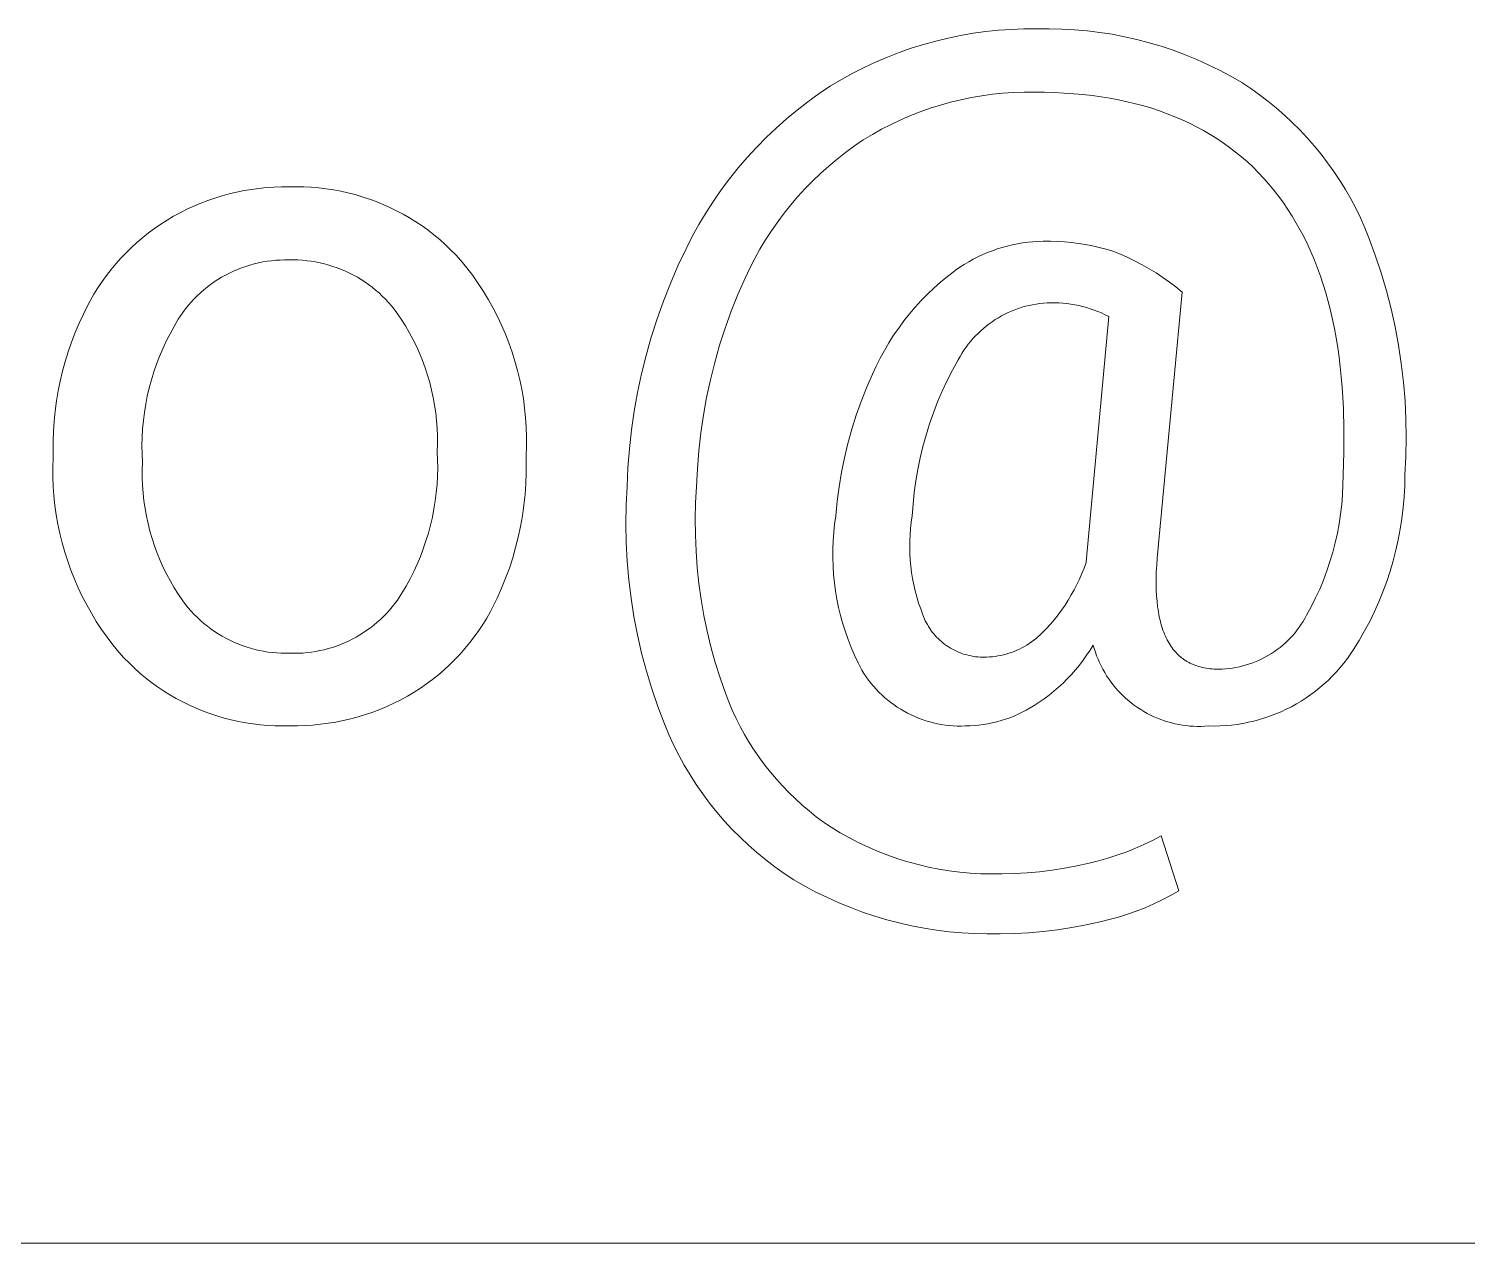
# Model space of a CAD drawing. Header units: millimetres. Extents: x -665 to 1920, y -373 to 1434.
# Drawn here: x 1135.4 to 1185.8, y -228.4 to -185.9 of the extents above; entities that cross this region are included whole.
import ezdxf

# ---------------------------------------------------------------- set-up
doc = ezdxf.new("R2010")
doc.units = ezdxf.units.MM
doc.header["$MEASUREMENT"] = 0
doc.layers.add('Domyślny', color=7, linetype='Continuous', true_color=0x000000)

msp = doc.modelspace()

# ---------------------------------------------------------------- linework, layer by layer
at = {"layer": 'Domyślny', "color": 18, "lineweight": 15, "true_color": 0x000000}
for p, q in [((1169.794, -185.898), (1170.24, -185.882)), ((1170.24, -185.882), (1170.686, -185.881)), ((1170.686, -185.881), (1171.129, -185.876)), ((1171.129, -185.876), (1171.571, -185.885)), ((1171.571, -185.885), (1172.013, -185.909)), ((1166.72, -186.424), (1167.151, -186.305)), ((1167.151, -186.305), (1167.585, -186.201)), ((1167.585, -186.201), (1168.022, -186.111)), ((1168.022, -186.111), (1168.462, -186.035)), ((1168.462, -186.035), (1168.904, -185.975)), ((1168.904, -185.975), (1169.348, -185.929)), ((1169.348, -185.929), (1169.794, -185.898)), ((1172.013, -185.909), (1172.454, -185.948)), ((1172.454, -185.948), (1172.893, -186.002)), ((1172.893, -186.002), (1173.33, -186.07)), ((1173.33, -186.07), (1173.765, -186.153)), ((1173.765, -186.153), (1174.197, -186.251)), ((1174.197, -186.251), (1174.625, -186.363)), ((1174.625, -186.363), (1175.049, -186.489)), ((1165.046, -187.043), (1165.457, -186.867)), ((1165.457, -186.867), (1165.873, -186.705)), ((1165.873, -186.705), (1166.294, -186.558)), ((1166.294, -186.558), (1166.72, -186.424)), ((1175.049, -186.489), (1175.469, -186.629)), ((1175.469, -186.629), (1175.884, -186.784)), ((1175.884, -186.784), (1176.293, -186.952)), ((1164.244, -187.434), (1164.642, -187.232)), ((1164.642, -187.232), (1165.046, -187.043)), ((1176.293, -186.952), (1176.697, -187.134)), ((1176.697, -187.134), (1177.094, -187.329)), ((1177.094, -187.329), (1177.484, -187.537)), ((1163.069, -188.147), (1163.47, -187.879)), ((1163.47, -187.879), (1163.854, -187.65)), ((1163.854, -187.65), (1164.244, -187.434)), ((1177.484, -187.537), (1177.867, -187.759)), ((1177.867, -187.759), (1178.181, -187.966)), ((1162.677, -188.429), (1163.069, -188.147)), ((1168.036, -188.358), (1167.674, -188.445)), ((1168.399, -188.283), (1168.036, -188.358)), ((1168.766, -188.22), (1168.399, -188.283)), ((1169.134, -188.17), (1168.766, -188.22)), ((1169.504, -188.132), (1169.134, -188.17)), ((1169.874, -188.107), (1169.504, -188.132)), ((1170.246, -188.094), (1169.874, -188.107)), ((1170.617, -188.094), (1170.246, -188.094)), ((1170.966, -188.098), (1170.617, -188.094)), ((1171.31, -188.108), (1170.966, -188.098)), ((1171.648, -188.125), (1171.31, -188.108)), ((1171.98, -188.148), (1171.648, -188.125)), ((1172.306, -188.178), (1171.98, -188.148)), ((1172.627, -188.215), (1172.306, -188.178)), ((1172.943, -188.259), (1172.627, -188.215)), ((1173.252, -188.309), (1172.943, -188.259)), ((1173.556, -188.366), (1173.252, -188.309)), ((1173.855, -188.43), (1173.556, -188.366)), ((1178.181, -187.966), (1178.488, -188.184)), ((1178.488, -188.184), (1178.787, -188.411)), ((1161.923, -189.031), (1162.295, -188.723)), ((1162.295, -188.723), (1162.677, -188.429)), ((1166.612, -188.78), (1166.266, -188.916)), ((1166.962, -188.657), (1166.612, -188.78)), ((1167.316, -188.545), (1166.962, -188.657)), ((1167.674, -188.445), (1167.316, -188.545)), ((1174.147, -188.5), (1173.855, -188.43)), ((1174.434, -188.578), (1174.147, -188.5)), ((1174.716, -188.661), (1174.434, -188.578)), ((1174.992, -188.752), (1174.716, -188.661)), ((1175.262, -188.849), (1174.992, -188.752)), ((1175.526, -188.953), (1175.262, -188.849)), ((1178.787, -188.411), (1179.078, -188.649)), ((1179.078, -188.649), (1179.361, -188.896)), ((1179.361, -188.896), (1179.636, -189.153)), ((1161.212, -189.683), (1161.562, -189.351)), ((1161.562, -189.351), (1161.923, -189.031)), ((1165.258, -189.392), (1164.934, -189.573)), ((1165.588, -189.222), (1165.258, -189.392)), ((1165.924, -189.063), (1165.588, -189.222)), ((1166.266, -188.916), (1165.924, -189.063)), ((1175.785, -189.064), (1175.526, -188.953)), ((1176.039, -189.181), (1175.785, -189.064)), ((1176.286, -189.306), (1176.039, -189.181)), ((1176.528, -189.436), (1176.286, -189.306)), ((1179.636, -189.153), (1179.902, -189.418)), ((1160.874, -190.027), (1161.212, -189.683)), ((1164.615, -189.765), (1164.302, -189.979)), ((1164.934, -189.573), (1164.615, -189.765)), ((1176.765, -189.574), (1176.528, -189.436)), ((1176.996, -189.718), (1176.765, -189.574)), ((1177.221, -189.869), (1176.996, -189.718)), ((1177.441, -190.027), (1177.221, -189.869)), ((1179.902, -189.418), (1180.16, -189.692)), ((1180.16, -189.692), (1180.407, -189.975)), ((1160.233, -190.748), (1160.548, -190.382)), ((1160.548, -190.382), (1160.874, -190.027)), ((1163.995, -190.203), (1163.697, -190.437)), ((1164.302, -189.979), (1163.995, -190.203)), ((1177.655, -190.191), (1177.441, -190.027)), ((1177.863, -190.363), (1177.655, -190.191)), ((1178.066, -190.54), (1177.863, -190.363)), ((1180.407, -189.975), (1180.646, -190.266)), ((1180.646, -190.266), (1180.874, -190.564)), ((1159.932, -191.125), (1160.233, -190.748)), ((1163.406, -190.681), (1163.123, -190.934)), ((1163.697, -190.437), (1163.406, -190.681)), ((1178.263, -190.725), (1178.066, -190.54)), ((1178.454, -190.916), (1178.263, -190.725)), ((1178.64, -191.114), (1178.454, -190.916)), ((1180.874, -190.564), (1181.092, -190.87)), ((1181.092, -190.87), (1181.3, -191.184)), ((1143.711, -191.437), (1143.975, -191.42)), ((1143.975, -191.42), (1144.239, -191.412)), ((1144.239, -191.412), (1144.502, -191.412)), ((1144.502, -191.412), (1144.763, -191.407)), ((1144.763, -191.407), (1145.023, -191.411)), ((1145.023, -191.411), (1145.282, -191.423)), ((1145.282, -191.423), (1145.542, -191.444)), ((1159.643, -191.511), (1159.932, -191.125)), ((1162.849, -191.197), (1162.583, -191.468)), ((1163.123, -190.934), (1162.849, -191.197)), ((1178.821, -191.319), (1178.64, -191.114)), ((1178.995, -191.53), (1178.821, -191.319)), ((1181.3, -191.184), (1181.498, -191.504)), ((1141.409, -191.982), (1141.655, -191.888)), ((1141.655, -191.888), (1141.905, -191.802)), ((1141.905, -191.802), (1142.157, -191.724)), ((1142.157, -191.724), (1142.412, -191.655)), ((1142.412, -191.655), (1142.668, -191.594)), ((1142.668, -191.594), (1142.927, -191.542)), ((1142.927, -191.542), (1143.187, -191.498)), ((1143.187, -191.498), (1143.449, -191.463)), ((1143.449, -191.463), (1143.711, -191.437)), ((1145.542, -191.444), (1145.8, -191.474)), ((1145.8, -191.474), (1146.057, -191.513)), ((1146.057, -191.513), (1146.313, -191.561)), ((1146.313, -191.561), (1146.567, -191.617)), ((1146.567, -191.617), (1146.819, -191.682)), ((1146.819, -191.682), (1147.069, -191.755)), ((1147.069, -191.755), (1147.316, -191.837)), ((1147.316, -191.837), (1147.56, -191.927)), ((1147.56, -191.927), (1147.801, -192.025)), ((1159.107, -192.313), (1159.368, -191.908)), ((1159.368, -191.908), (1159.643, -191.511)), ((1162.327, -191.748), (1162.08, -192.037)), ((1162.583, -191.468), (1162.327, -191.748)), ((1179.164, -191.747), (1178.995, -191.53)), ((1179.327, -191.97), (1179.164, -191.747)), ((1181.498, -191.504), (1181.684, -191.83)), ((1181.684, -191.83), (1181.86, -192.162)), ((1140.459, -192.441), (1140.69, -192.314)), ((1140.69, -192.314), (1140.926, -192.196)), ((1140.926, -192.196), (1141.166, -192.085)), ((1141.166, -192.085), (1141.409, -191.982)), ((1147.801, -192.025), (1148.038, -192.131)), ((1148.038, -192.131), (1148.272, -192.245)), ((1148.272, -192.245), (1148.501, -192.368)), ((1148.501, -192.368), (1148.727, -192.498)), ((1158.859, -192.727), (1159.107, -192.313)), ((1161.843, -192.333), (1161.616, -192.637)), ((1162.08, -192.037), (1161.843, -192.333)), ((1179.484, -192.199), (1179.327, -191.97)), ((1179.635, -192.435), (1179.484, -192.199)), ((1179.78, -192.676), (1179.635, -192.435)), ((1181.86, -192.162), (1182.025, -192.5)), ((1139.583, -193.022), (1139.794, -192.866)), ((1139.794, -192.866), (1140.01, -192.716)), ((1140.01, -192.716), (1140.231, -192.575)), ((1140.231, -192.575), (1140.459, -192.441)), ((1148.727, -192.498), (1148.947, -192.635)), ((1148.947, -192.635), (1149.163, -192.78)), ((1149.163, -192.78), (1149.374, -192.932)), ((1149.374, -192.932), (1149.58, -193.091)), ((1158.626, -193.149), (1158.859, -192.727)), ((1161.616, -192.637), (1161.399, -192.949)), ((1179.918, -192.924), (1179.78, -192.676)), ((1180.051, -193.177), (1179.918, -192.924)), ((1182.025, -192.5), (1182.178, -192.844)), ((1182.178, -192.844), (1182.319, -193.192)), ((1138.984, -193.534), (1139.178, -193.356)), ((1139.178, -193.356), (1139.378, -193.186)), ((1139.378, -193.186), (1139.583, -193.022)), ((1149.58, -193.091), (1149.78, -193.257)), ((1149.78, -193.257), (1149.975, -193.43)), ((1149.975, -193.43), (1150.163, -193.61)), ((1158.407, -193.579), (1158.626, -193.149)), ((1161.192, -193.267), (1160.996, -193.592)), ((1161.399, -192.949), (1161.192, -193.267)), ((1169.656, -193.482), (1169.833, -193.44)), ((1169.833, -193.44), (1170.012, -193.403)), ((1170.012, -193.403), (1170.192, -193.373)), ((1170.192, -193.373), (1170.373, -193.349)), ((1170.373, -193.349), (1170.554, -193.33)), ((1170.554, -193.33), (1170.736, -193.318)), ((1170.736, -193.318), (1170.919, -193.313)), ((1170.919, -193.313), (1171.166, -193.312)), ((1171.166, -193.312), (1171.413, -193.319)), ((1171.413, -193.319), (1171.66, -193.335)), ((1171.66, -193.335), (1171.906, -193.358)), ((1171.906, -193.358), (1172.151, -193.39)), ((1172.151, -193.39), (1172.396, -193.429)), ((1172.396, -193.429), (1172.638, -193.477)), ((1180.178, -193.437), (1180.051, -193.177)), ((1180.298, -193.703), (1180.178, -193.437)), ((1182.319, -193.192), (1182.545, -193.803)), ((1138.44, -194.104), (1138.615, -193.908)), ((1138.615, -193.908), (1138.796, -193.718)), ((1138.796, -193.718), (1138.984, -193.534)), ((1150.163, -193.61), (1150.345, -193.795)), ((1150.345, -193.795), (1150.521, -193.987)), ((1158.123, -194.181), (1158.407, -193.579)), ((1160.811, -193.924), (1160.637, -194.261)), ((1160.996, -193.592), (1160.811, -193.924)), ((1168.309, -194.032), (1168.468, -193.944)), ((1168.468, -193.944), (1168.631, -193.861)), ((1168.631, -193.861), (1168.796, -193.784)), ((1168.796, -193.784), (1168.964, -193.712)), ((1168.964, -193.712), (1169.134, -193.646)), ((1169.134, -193.646), (1169.306, -193.585)), ((1169.306, -193.585), (1169.48, -193.531)), ((1169.48, -193.531), (1169.656, -193.482)), ((1172.638, -193.477), (1172.879, -193.532)), ((1172.879, -193.532), (1173.118, -193.595)), ((1173.118, -193.595), (1173.355, -193.666)), ((1173.355, -193.666), (1173.618, -193.771)), ((1173.618, -193.771), (1173.877, -193.885)), ((1173.877, -193.885), (1174.133, -194.007)), ((1180.413, -193.975), (1180.298, -193.703)), ((1182.545, -193.803), (1182.75, -194.422)), ((1138.112, -194.514), (1138.273, -194.306)), ((1138.273, -194.306), (1138.44, -194.104)), ((1142.416, -194.427), (1142.279, -194.497)), ((1142.555, -194.361), (1142.416, -194.427)), ((1142.697, -194.3), (1142.555, -194.361)), ((1142.84, -194.244), (1142.697, -194.3)), ((1142.986, -194.193), (1142.84, -194.244)), ((1143.133, -194.147), (1142.986, -194.193)), ((1143.281, -194.107), (1143.133, -194.147)), ((1143.431, -194.071), (1143.281, -194.107)), ((1143.582, -194.041), (1143.431, -194.071)), ((1143.734, -194.016), (1143.582, -194.041)), ((1143.887, -193.996), (1143.734, -194.016)), ((1144.041, -193.981), (1143.887, -193.996)), ((1144.194, -193.972), (1144.041, -193.981)), ((1144.348, -193.968), (1144.194, -193.972)), ((1144.502, -193.97), (1144.348, -193.968)), ((1144.659, -193.968), (1144.502, -193.97)), ((1144.815, -193.971), (1144.659, -193.968)), ((1144.971, -193.98), (1144.815, -193.971)), ((1145.127, -193.995), (1144.971, -193.98)), ((1145.282, -194.014), (1145.127, -193.995)), ((1145.436, -194.04), (1145.282, -194.014)), ((1145.59, -194.07), (1145.436, -194.04)), ((1145.742, -194.106), (1145.59, -194.07)), ((1145.893, -194.147), (1145.742, -194.106)), ((1146.042, -194.193), (1145.893, -194.147)), ((1146.19, -194.244), (1146.042, -194.193)), ((1146.336, -194.301), (1146.19, -194.244)), ((1146.48, -194.362), (1146.336, -194.301)), ((1146.621, -194.428), (1146.48, -194.362)), ((1146.76, -194.5), (1146.621, -194.428)), ((1150.521, -193.987), (1150.733, -194.248)), ((1150.733, -194.248), (1150.935, -194.516)), ((1157.859, -194.791), (1158.123, -194.181)), ((1160.637, -194.261), (1160.474, -194.604)), ((1167.56, -194.552), (1167.703, -194.438)), ((1167.703, -194.438), (1167.849, -194.329)), ((1167.849, -194.329), (1167.999, -194.225)), ((1167.999, -194.225), (1168.152, -194.126)), ((1168.152, -194.126), (1168.309, -194.032)), ((1174.133, -194.007), (1174.383, -194.138)), ((1174.383, -194.138), (1174.63, -194.278)), ((1174.63, -194.278), (1174.871, -194.426)), ((1174.871, -194.426), (1175.108, -194.581)), ((1180.521, -194.253), (1180.413, -193.975)), ((1180.624, -194.537), (1180.521, -194.253)), ((1182.75, -194.422), (1182.933, -195.047)), ((1137.673, -195.168), (1137.812, -194.945)), ((1137.812, -194.945), (1137.958, -194.727)), ((1137.958, -194.727), (1138.112, -194.514)), ((1141.635, -194.918), (1141.515, -195.016)), ((1141.758, -194.825), (1141.635, -194.918)), ((1141.884, -194.737), (1141.758, -194.825)), ((1142.013, -194.652), (1141.884, -194.737)), ((1142.144, -194.573), (1142.013, -194.652)), ((1142.279, -194.497), (1142.144, -194.573)), ((1146.897, -194.575), (1146.76, -194.5)), ((1147.031, -194.656), (1146.897, -194.575)), ((1147.162, -194.741), (1147.031, -194.656)), ((1147.29, -194.831), (1147.162, -194.741)), ((1147.415, -194.925), (1147.29, -194.831)), ((1147.537, -195.024), (1147.415, -194.925)), ((1150.935, -194.516), (1151.128, -194.791)), ((1151.128, -194.791), (1151.311, -195.072)), ((1157.616, -195.41), (1157.859, -194.791)), ((1160.474, -194.604), (1160.222, -195.18)), ((1167.088, -194.957), (1167.321, -194.751)), ((1167.321, -194.751), (1167.56, -194.552)), ((1175.108, -194.581), (1175.339, -194.745)), ((1175.339, -194.745), (1175.564, -194.916)), ((1175.564, -194.916), (1175.784, -195.095)), ((1180.72, -194.827), (1180.624, -194.537)), ((1180.811, -195.123), (1180.72, -194.827)), ((1137.419, -195.628), (1137.542, -195.396)), ((1137.542, -195.396), (1137.673, -195.168)), ((1141.073, -195.444), (1140.972, -195.561)), ((1141.178, -195.332), (1141.073, -195.444)), ((1141.287, -195.222), (1141.178, -195.332)), ((1141.399, -195.117), (1141.287, -195.222)), ((1141.515, -195.016), (1141.399, -195.117)), ((1147.655, -195.126), (1147.537, -195.024)), ((1147.769, -195.233), (1147.655, -195.126)), ((1147.88, -195.343), (1147.769, -195.233)), ((1147.987, -195.457), (1147.88, -195.343)), ((1148.089, -195.575), (1147.987, -195.457)), ((1151.311, -195.072), (1151.485, -195.36)), ((1151.485, -195.36), (1151.649, -195.653)), ((1157.392, -196.036), (1157.616, -195.41)), ((1160.222, -195.18), (1159.989, -195.765)), ((1166.435, -195.622), (1166.645, -195.393)), ((1166.645, -195.393), (1166.863, -195.171)), ((1166.863, -195.171), (1167.088, -194.957)), ((1175.784, -195.095), (1174.905, -204.412)), ((1180.895, -195.426), (1180.811, -195.123)), ((1180.974, -195.734), (1180.895, -195.426)), ((1182.933, -195.047), (1183.096, -195.679)), ((1137.155, -196.186), (1137.304, -195.864)), ((1137.304, -195.864), (1137.419, -195.628)), ((1140.783, -195.804), (1140.625, -196.048)), ((1140.875, -195.681), (1140.783, -195.804)), ((1140.972, -195.561), (1140.875, -195.681)), ((1148.188, -195.696), (1148.089, -195.575)), ((1148.283, -195.821), (1148.188, -195.696)), ((1148.435, -196.045), (1148.283, -195.821)), ((1151.649, -195.653), (1151.803, -195.952)), ((1151.803, -195.952), (1151.946, -196.255)), ((1159.989, -195.765), (1159.777, -196.356)), ((1166.039, -196.102), (1166.233, -195.859)), ((1166.233, -195.859), (1166.435, -195.622)), ((1169.459, -195.927), (1169.347, -195.991)), ((1169.573, -195.868), (1169.459, -195.927)), ((1169.689, -195.812), (1169.573, -195.868)), ((1169.807, -195.76), (1169.689, -195.812)), ((1169.927, -195.712), (1169.807, -195.76)), ((1170.048, -195.668), (1169.927, -195.712)), ((1170.171, -195.628), (1170.048, -195.668)), ((1170.295, -195.593), (1170.171, -195.628)), ((1170.42, -195.562), (1170.295, -195.593)), ((1170.546, -195.535), (1170.42, -195.562)), ((1170.673, -195.512), (1170.546, -195.535)), ((1170.8, -195.494), (1170.673, -195.512)), ((1170.928, -195.48), (1170.8, -195.494)), ((1171.057, -195.47), (1170.928, -195.48)), ((1171.186, -195.465), (1171.057, -195.47)), ((1171.326, -195.466), (1171.186, -195.465)), ((1171.466, -195.471), (1171.326, -195.466)), ((1171.605, -195.481), (1171.466, -195.471)), ((1171.745, -195.495), (1171.605, -195.481)), ((1171.883, -195.514), (1171.745, -195.495)), ((1172.022, -195.538), (1171.883, -195.514)), ((1172.159, -195.566), (1172.022, -195.538)), ((1172.295, -195.598), (1172.159, -195.566)), ((1172.43, -195.635), (1172.295, -195.598)), ((1172.564, -195.677), (1172.43, -195.635)), ((1172.434, -204.412), (1173.209, -195.947)), ((1172.696, -195.722), (1172.564, -195.677)), ((1172.827, -195.772), (1172.696, -195.722)), ((1172.956, -195.826), (1172.827, -195.772)), ((1173.084, -195.885), (1172.956, -195.826)), ((1173.209, -195.947), (1173.084, -195.885)), ((1181.046, -196.049), (1180.974, -195.734)), ((1183.096, -195.679), (1183.237, -196.315)), ((1137.017, -196.514), (1137.155, -196.186)), ((1140.475, -196.298), (1140.335, -196.553)), ((1140.625, -196.048), (1140.475, -196.298)), ((1148.579, -196.275), (1148.435, -196.045)), ((1148.716, -196.509), (1148.579, -196.275)), ((1151.946, -196.255), (1152.079, -196.564)), ((1157.19, -196.67), (1157.392, -196.036)), ((1159.777, -196.356), (1159.584, -196.955)), ((1165.678, -196.608), (1165.854, -196.352)), ((1165.854, -196.352), (1166.039, -196.102)), ((1168.726, -196.45), (1168.633, -196.539)), ((1168.823, -196.365), (1168.726, -196.45)), ((1168.923, -196.283), (1168.823, -196.365)), ((1169.025, -196.205), (1168.923, -196.283)), ((1169.13, -196.13), (1169.025, -196.205)), ((1169.237, -196.059), (1169.13, -196.13)), ((1169.347, -195.991), (1169.237, -196.059)), ((1181.113, -196.37), (1181.046, -196.049)), ((1181.173, -196.697), (1181.113, -196.37)), ((1183.237, -196.315), (1183.357, -196.955)), ((1136.773, -197.181), (1136.89, -196.845)), ((1136.89, -196.845), (1137.017, -196.514)), ((1140.203, -196.812), (1140.08, -197.076)), ((1140.335, -196.553), (1140.203, -196.812)), ((1148.844, -196.748), (1148.716, -196.509)), ((1148.963, -196.991), (1148.844, -196.748)), ((1152.079, -196.564), (1152.202, -196.876)), ((1152.202, -196.876), (1152.314, -197.193)), ((1157.009, -197.31), (1157.19, -196.67)), ((1159.584, -196.955), (1159.411, -197.56)), ((1165.352, -197.137), (1165.51, -196.87)), ((1165.51, -196.87), (1165.678, -196.608)), ((1168.29, -196.923), (1168.212, -197.026)), ((1168.37, -196.823), (1168.29, -196.923)), ((1168.455, -196.725), (1168.37, -196.823)), ((1168.542, -196.63), (1168.455, -196.725)), ((1168.633, -196.539), (1168.542, -196.63)), ((1181.228, -197.03), (1181.173, -196.697)), ((1183.357, -196.955), (1183.455, -197.6)), ((1136.669, -197.52), (1136.773, -197.181)), ((1139.966, -197.344), (1139.862, -197.615)), ((1140.08, -197.076), (1139.966, -197.344)), ((1149.074, -197.238), (1148.963, -196.991)), ((1149.177, -197.489), (1149.074, -197.238)), ((1152.314, -197.193), (1152.415, -197.513)), ((1156.849, -197.955), (1157.009, -197.31)), ((1165.064, -197.688), (1165.203, -197.41)), ((1165.203, -197.41), (1165.352, -197.137)), ((1167.939, -197.463), (1167.741, -197.823)), ((1168.002, -197.35), (1167.939, -197.463)), ((1168.068, -197.24), (1168.002, -197.35)), ((1168.138, -197.132), (1168.068, -197.24)), ((1168.212, -197.026), (1168.138, -197.132)), ((1181.276, -197.369), (1181.228, -197.03)), ((1181.319, -197.714), (1181.276, -197.369)), ((1136.493, -198.209), (1136.575, -197.863)), ((1136.575, -197.863), (1136.669, -197.52)), ((1139.767, -197.89), (1139.682, -198.169)), ((1139.862, -197.615), (1139.767, -197.89)), ((1149.271, -197.744), (1149.177, -197.489)), ((1149.355, -198.001), (1149.271, -197.744)), ((1152.415, -197.513), (1152.505, -197.837)), ((1152.505, -197.837), (1152.585, -198.163)), ((1156.71, -198.605), (1156.849, -197.955)), ((1159.411, -197.56), (1159.258, -198.17)), ((1164.729, -198.443), (1164.934, -197.971)), ((1164.934, -197.971), (1165.064, -197.688)), ((1167.741, -197.823), (1167.554, -198.189)), ((1181.355, -198.065), (1181.319, -197.714)), ((1183.455, -197.6), (1183.532, -198.247)), ((1136.422, -198.557), (1136.493, -198.209)), ((1139.606, -198.45), (1139.54, -198.733)), ((1139.682, -198.169), (1139.606, -198.45)), ((1149.431, -198.262), (1149.355, -198.001)), ((1149.498, -198.524), (1149.431, -198.262)), ((1152.585, -198.163), (1152.653, -198.492)), ((1159.258, -198.17), (1159.126, -198.785)), ((1164.541, -198.923), (1164.729, -198.443)), ((1167.554, -198.189), (1167.38, -198.561)), ((1181.386, -198.422), (1181.355, -198.065)), ((1181.429, -199.156), (1181.386, -198.422)), ((1183.532, -198.247), (1183.586, -198.896)), ((1136.316, -199.259), (1136.363, -198.907)), ((1136.363, -198.907), (1136.422, -198.557)), ((1139.54, -198.733), (1139.484, -199.019)), ((1149.555, -198.789), (1149.498, -198.524)), ((1149.603, -199.056), (1149.555, -198.789)), ((1152.653, -198.492), (1152.709, -198.823)), ((1152.709, -198.823), (1152.755, -199.156)), ((1156.592, -199.26), (1156.71, -198.605)), ((1159.126, -198.785), (1159.015, -199.404)), ((1164.37, -199.408), (1164.541, -198.923)), ((1167.218, -198.939), (1167.07, -199.322)), ((1167.38, -198.561), (1167.218, -198.939)), ((1183.586, -198.896), (1183.619, -199.547)), ((1136.281, -199.613), (1136.316, -199.259)), ((1139.438, -199.306), (1139.402, -199.595)), ((1139.484, -199.019), (1139.438, -199.306)), ((1149.642, -199.325), (1149.603, -199.056)), ((1149.671, -199.594), (1149.642, -199.325)), ((1152.755, -199.156), (1152.789, -199.49)), ((1156.497, -199.918), (1156.592, -199.26)), ((1159.015, -199.404), (1158.924, -200.026)), ((1164.215, -199.899), (1164.37, -199.408)), ((1167.07, -199.322), (1166.934, -199.71)), ((1181.448, -199.913), (1181.429, -199.156)), ((1136.245, -200.322), (1136.257, -199.967)), ((1136.257, -199.967), (1136.281, -199.613)), ((1139.375, -199.884), (1139.359, -200.175)), ((1139.402, -199.595), (1139.375, -199.884)), ((1149.691, -199.864), (1149.671, -199.594)), ((1149.702, -200.135), (1149.691, -199.864)), ((1152.789, -199.49), (1152.812, -199.825)), ((1152.812, -199.825), (1152.823, -200.161)), ((1156.423, -200.579), (1156.497, -199.918)), ((1164.078, -200.395), (1164.215, -199.899)), ((1166.934, -199.71), (1166.811, -200.102)), ((1181.444, -200.695), (1181.448, -199.913)), ((1183.619, -199.547), (1183.63, -200.199)), ((1136.245, -200.677), (1136.245, -200.322)), ((1139.359, -200.175), (1139.353, -200.466)), ((1139.353, -200.466), (1139.357, -200.757)), ((1149.695, -200.677), (1149.703, -200.406)), ((1149.703, -200.406), (1149.702, -200.135)), ((1152.823, -200.497), (1152.812, -200.832)), ((1152.823, -200.161), (1152.823, -200.497)), ((1158.924, -200.026), (1158.854, -200.651)), ((1163.957, -200.896), (1164.078, -200.395)), ((1166.811, -200.102), (1166.702, -200.498)), ((1183.63, -200.199), (1183.618, -200.851)), ((1136.235, -201.227), (1136.245, -200.893)), ((1136.245, -200.893), (1136.245, -200.677)), ((1139.357, -200.757), (1139.37, -201.048)), ((1149.708, -200.965), (1149.695, -200.677)), ((1149.711, -201.254), (1149.708, -200.965)), ((1152.812, -200.832), (1152.812, -201.048)), ((1156.371, -201.242), (1156.423, -200.579)), ((1158.854, -200.651), (1158.805, -201.278)), ((1163.854, -201.4), (1163.957, -200.896)), ((1166.606, -200.897), (1166.523, -201.3)), ((1166.702, -200.498), (1166.606, -200.897)), ((1181.415, -201.501), (1181.444, -200.695)), ((1183.618, -200.851), (1183.585, -201.501)), ((1136.236, -201.561), (1136.235, -201.227)), ((1139.37, -201.048), (1139.362, -201.319)), ((1139.362, -201.319), (1139.363, -201.59)), ((1149.704, -201.542), (1149.711, -201.254)), ((1152.811, -201.425), (1152.797, -201.803)), ((1152.812, -201.048), (1152.811, -201.425)), ((1156.341, -201.906), (1156.371, -201.242)), ((1158.805, -201.278), (1158.777, -201.906)), ((1163.769, -201.908), (1163.854, -201.4)), ((1166.523, -201.3), (1166.454, -201.705)), ((1181.412, -201.843), (1181.415, -201.501)), ((1183.585, -201.501), (1183.578, -201.881)), ((1136.248, -201.896), (1136.236, -201.561)), ((1136.272, -202.229), (1136.248, -201.896)), ((1139.363, -201.59), (1139.373, -201.861)), ((1139.373, -201.861), (1139.393, -202.131)), ((1149.661, -202.117), (1149.688, -201.83)), ((1149.688, -201.83), (1149.704, -201.542)), ((1152.797, -201.803), (1152.77, -202.179)), ((1156.308, -202.558), (1156.341, -201.906)), ((1158.777, -201.906), (1158.744, -202.471)), ((1163.701, -202.418), (1163.769, -201.908)), ((1166.454, -201.705), (1166.399, -202.112)), ((1181.396, -202.185), (1181.412, -201.843)), ((1183.578, -201.881), (1183.558, -202.26)), ((1136.307, -202.562), (1136.272, -202.229)), ((1139.393, -202.131), (1139.423, -202.401)), ((1139.423, -202.401), (1139.461, -202.669)), ((1149.579, -202.688), (1149.625, -202.404)), ((1149.625, -202.404), (1149.661, -202.117)), ((1152.77, -202.179), (1152.73, -202.555)), ((1158.744, -202.471), (1158.73, -203.037)), ((1163.651, -202.931), (1163.701, -202.418)), ((1166.399, -202.112), (1166.357, -202.521)), ((1181.369, -202.526), (1181.396, -202.185)), ((1183.558, -202.26), (1183.526, -202.639)), ((1136.353, -202.893), (1136.307, -202.562)), ((1136.411, -203.222), (1136.353, -202.893)), ((1139.461, -202.669), (1139.51, -202.936)), ((1139.51, -202.936), (1139.567, -203.201)), ((1149.459, -203.252), (1149.524, -202.971)), ((1149.524, -202.971), (1149.579, -202.688)), ((1152.676, -202.929), (1152.61, -203.301)), ((1152.73, -202.555), (1152.676, -202.929)), ((1156.298, -203.21), (1156.308, -202.558)), ((1163.61, -203.221), (1163.651, -202.931)), ((1166.329, -202.931), (1166.297, -203.149)), ((1166.357, -202.521), (1166.329, -202.931)), ((1181.279, -203.203), (1181.33, -202.865)), ((1181.33, -202.865), (1181.369, -202.526)), ((1183.48, -203.016), (1183.422, -203.391)), ((1183.526, -202.639), (1183.48, -203.016)), ((1136.48, -203.55), (1136.411, -203.222)), ((1139.567, -203.201), (1139.633, -203.463)), ((1139.633, -203.463), (1139.709, -203.724)), ((1149.384, -203.531), (1149.459, -203.252)), ((1152.61, -203.301), (1152.532, -203.67)), ((1156.31, -203.862), (1156.298, -203.21)), ((1158.73, -203.037), (1158.734, -203.603)), ((1163.559, -203.805), (1163.58, -203.513)), ((1163.58, -203.513), (1163.61, -203.221)), ((1166.273, -203.368), (1166.255, -203.588)), ((1166.297, -203.149), (1166.273, -203.368)), ((1181.216, -203.54), (1181.279, -203.203)), ((1183.422, -203.391), (1183.352, -203.764)), ((1136.559, -203.874), (1136.48, -203.55)), ((1136.65, -204.196), (1136.559, -203.874)), ((1139.709, -203.724), (1139.794, -203.981)), ((1139.794, -203.981), (1139.888, -204.236)), ((1149.206, -204.08), (1149.3, -203.807)), ((1149.3, -203.807), (1149.384, -203.531)), ((1152.532, -203.67), (1152.44, -204.037)), ((1156.345, -204.514), (1156.31, -203.862)), ((1158.734, -203.603), (1158.757, -204.169)), ((1163.548, -204.098), (1163.559, -203.805)), ((1166.246, -203.808), (1166.243, -204.028)), ((1166.255, -203.588), (1166.246, -203.808)), ((1181.056, -204.204), (1181.142, -203.873)), ((1181.142, -203.873), (1181.216, -203.54)), ((1183.352, -203.764), (1183.269, -204.135)), ((1136.752, -204.515), (1136.65, -204.196)), ((1136.864, -204.83), (1136.752, -204.515)), ((1139.888, -204.236), (1139.99, -204.487)), ((1139.99, -204.487), (1140.101, -204.734)), ((1148.992, -204.615), (1149.104, -204.349)), ((1149.104, -204.349), (1149.206, -204.08)), ((1152.336, -204.4), (1152.219, -204.759)), ((1152.44, -204.037), (1152.336, -204.4)), ((1156.402, -205.164), (1156.345, -204.514)), ((1158.757, -204.169), (1158.798, -204.733)), ((1163.547, -204.392), (1163.548, -204.098)), ((1163.557, -204.685), (1163.547, -204.392)), ((1166.243, -204.028), (1166.248, -204.249)), ((1166.248, -204.249), (1166.261, -204.469)), ((1166.261, -204.469), (1166.281, -204.688)), ((1172.417, -204.558), (1172.434, -204.412)), ((1174.905, -204.412), (1174.889, -204.651)), ((1180.958, -204.532), (1181.056, -204.204)), ((1183.174, -204.502), (1183.066, -204.867)), ((1183.269, -204.135), (1183.174, -204.502)), ((1136.987, -205.141), (1136.864, -204.83)), ((1140.101, -204.734), (1140.221, -204.977)), ((1140.221, -204.977), (1140.349, -205.216)), ((1148.741, -205.134), (1148.871, -204.877)), ((1148.871, -204.877), (1148.992, -204.615)), ((1152.219, -204.759), (1152.09, -205.114)), ((1158.798, -204.733), (1158.857, -205.296)), ((1163.576, -204.977), (1163.557, -204.685)), ((1163.605, -205.269), (1163.576, -204.977)), ((1166.281, -204.688), (1166.308, -204.907)), ((1166.308, -204.907), (1166.342, -205.125)), ((1172.187, -205.141), (1172.27, -204.95)), ((1172.27, -204.95), (1172.347, -204.755)), ((1172.347, -204.755), (1172.417, -204.558)), ((1174.877, -204.883), (1174.872, -205.107)), ((1174.889, -204.651), (1174.877, -204.883)), ((1180.73, -205.176), (1180.85, -204.856)), ((1180.85, -204.856), (1180.958, -204.532)), ((1183.066, -204.867), (1182.947, -205.227)), ((1137.12, -205.448), (1136.987, -205.141)), ((1137.264, -205.75), (1137.12, -205.448)), ((1140.349, -205.216), (1140.486, -205.45)), ((1140.486, -205.45), (1140.63, -205.68)), ((1148.455, -205.635), (1148.602, -205.387)), ((1148.602, -205.387), (1148.741, -205.134)), ((1151.949, -205.464), (1151.796, -205.809)), ((1152.09, -205.114), (1151.949, -205.464)), ((1156.481, -205.812), (1156.402, -205.164)), ((1158.857, -205.296), (1158.936, -205.856)), ((1163.644, -205.56), (1163.605, -205.269)), ((1166.342, -205.125), (1166.384, -205.341)), ((1166.384, -205.341), (1166.433, -205.556)), ((1171.9, -205.699), (1172.002, -205.516)), ((1172.002, -205.516), (1172.097, -205.33)), ((1172.097, -205.33), (1172.187, -205.141)), ((1174.872, -205.107), (1174.871, -205.323)), ((1174.871, -205.323), (1174.876, -205.532)), ((1174.876, -205.532), (1174.886, -205.733)), ((1180.457, -205.803), (1180.599, -205.492)), ((1180.599, -205.492), (1180.73, -205.176)), ((1182.947, -205.227), (1182.815, -205.583)), ((1137.418, -206.047), (1137.264, -205.75)), ((1140.63, -205.68), (1140.783, -205.904)), ((1140.783, -205.904), (1140.876, -206.028)), ((1140.876, -206.028), (1140.974, -206.148)), ((1148.116, -206.117), (1148.21, -205.999)), ((1148.21, -205.999), (1148.3, -205.878)), ((1148.3, -205.878), (1148.455, -205.635)), ((1151.796, -205.809), (1151.681, -206.045)), ((1156.582, -206.456), (1156.481, -205.812)), ((1158.936, -205.856), (1159.032, -206.414)), ((1163.693, -205.849), (1163.644, -205.56)), ((1163.751, -206.136), (1163.693, -205.849)), ((1166.433, -205.556), (1166.49, -205.769)), ((1166.49, -205.769), (1166.553, -205.98)), ((1166.553, -205.98), (1166.624, -206.189)), ((1171.68, -206.054), (1171.793, -205.878)), ((1171.793, -205.878), (1171.9, -205.699)), ((1174.886, -205.733), (1174.902, -205.926)), ((1174.902, -205.926), (1174.923, -206.112)), ((1180.304, -206.109), (1180.457, -205.803)), ((1182.671, -205.935), (1182.516, -206.281)), ((1182.815, -205.583), (1182.671, -205.935)), ((1137.582, -206.338), (1137.418, -206.047)), ((1137.755, -206.624), (1137.582, -206.338)), ((1140.974, -206.148), (1141.076, -206.265)), ((1141.076, -206.265), (1141.183, -206.378)), ((1141.183, -206.378), (1141.293, -206.488)), ((1141.293, -206.488), (1141.406, -206.594)), ((1147.703, -206.555), (1147.812, -206.451)), ((1147.812, -206.451), (1147.917, -206.343)), ((1147.917, -206.343), (1148.019, -206.232)), ((1148.019, -206.232), (1148.116, -206.117)), ((1151.428, -206.505), (1151.29, -206.728)), ((1151.559, -206.277), (1151.428, -206.505)), ((1151.681, -206.045), (1151.559, -206.277)), ((1156.706, -207.097), (1156.582, -206.456)), ((1159.032, -206.414), (1159.147, -206.969)), ((1163.82, -206.422), (1163.751, -206.136)), ((1163.898, -206.704), (1163.82, -206.422)), ((1166.624, -206.189), (1166.701, -206.395)), ((1166.701, -206.395), (1166.785, -206.599)), ((1171.306, -206.557), (1171.436, -206.393)), ((1171.436, -206.393), (1171.561, -206.226)), ((1171.561, -206.226), (1171.68, -206.054)), ((1174.923, -206.112), (1174.936, -206.202)), ((1174.936, -206.202), (1174.95, -206.29)), ((1174.95, -206.29), (1174.965, -206.377)), ((1174.965, -206.377), (1174.982, -206.461)), ((1174.982, -206.461), (1175, -206.544)), ((1180.02, -206.622), (1180.082, -206.517)), ((1180.082, -206.517), (1180.141, -206.41)), ((1180.141, -206.41), (1180.304, -206.109)), ((1182.516, -206.281), (1182.349, -206.622)), ((1137.939, -206.904), (1137.755, -206.624)), ((1138.131, -207.177), (1137.939, -206.904)), ((1141.406, -206.594), (1141.524, -206.695)), ((1141.524, -206.695), (1141.644, -206.793)), ((1141.644, -206.793), (1141.768, -206.886)), ((1141.768, -206.886), (1141.896, -206.975)), ((1141.896, -206.975), (1142.026, -207.06)), ((1146.982, -207.098), (1147.109, -207.018)), ((1147.109, -207.018), (1147.234, -206.934)), ((1147.234, -206.934), (1147.356, -206.845)), ((1147.356, -206.845), (1147.475, -206.753)), ((1147.475, -206.753), (1147.591, -206.656)), ((1147.591, -206.656), (1147.703, -206.555)), ((1151.145, -206.946), (1150.992, -207.16)), ((1151.29, -206.728), (1151.145, -206.946)), ((1159.147, -206.969), (1159.279, -207.519)), ((1163.986, -206.984), (1163.898, -206.704)), ((1164.083, -207.261), (1163.986, -206.984)), ((1166.785, -206.599), (1166.821, -206.668)), ((1166.821, -206.668), (1166.858, -206.737)), ((1166.858, -206.737), (1166.898, -206.804)), ((1166.898, -206.804), (1166.94, -206.869)), ((1166.94, -206.869), (1166.985, -206.933)), ((1166.985, -206.933), (1167.032, -206.996)), ((1167.032, -206.996), (1167.08, -207.056)), ((1170.813, -207.09), (1170.884, -207.021)), ((1170.884, -207.021), (1171.03, -206.871)), ((1171.03, -206.871), (1171.17, -206.716)), ((1171.17, -206.716), (1171.306, -206.557)), ((1175, -206.544), (1175.019, -206.624)), ((1175.019, -206.624), (1175.04, -206.703)), ((1175.04, -206.703), (1175.062, -206.78)), ((1175.062, -206.78), (1175.085, -206.854)), ((1175.085, -206.854), (1175.11, -206.927)), ((1175.11, -206.927), (1175.136, -206.999)), ((1175.136, -206.999), (1175.164, -207.068)), ((1179.655, -207.113), (1179.735, -207.02)), ((1179.735, -207.02), (1179.811, -206.924)), ((1179.811, -206.924), (1179.884, -206.826)), ((1179.884, -206.826), (1179.954, -206.725)), ((1179.954, -206.725), (1180.02, -206.622)), ((1182.171, -206.958), (1181.981, -207.287)), ((1182.349, -206.622), (1182.171, -206.958)), ((1138.333, -207.444), (1138.131, -207.177)), ((1138.544, -207.704), (1138.333, -207.444)), ((1142.026, -207.06), (1142.159, -207.14)), ((1142.159, -207.14), (1142.295, -207.215)), ((1142.295, -207.215), (1142.433, -207.286)), ((1142.433, -207.286), (1142.573, -207.351)), ((1142.573, -207.351), (1142.716, -207.412)), ((1142.716, -207.412), (1142.861, -207.468)), ((1142.861, -207.468), (1143.008, -207.519)), ((1143.008, -207.519), (1143.156, -207.564)), ((1145.878, -207.576), (1146.023, -207.533)), ((1146.023, -207.533), (1146.166, -207.485)), ((1146.166, -207.485), (1146.307, -207.432)), ((1146.307, -207.432), (1146.446, -207.374)), ((1146.446, -207.374), (1146.583, -207.312)), ((1146.583, -207.312), (1146.719, -207.245)), ((1146.719, -207.245), (1146.851, -207.174)), ((1146.851, -207.174), (1146.982, -207.098)), ((1150.832, -207.368), (1150.665, -207.57)), ((1150.992, -207.16), (1150.832, -207.368)), ((1156.852, -207.733), (1156.706, -207.097)), ((1159.279, -207.519), (1159.43, -208.064)), ((1164.189, -207.534), (1164.083, -207.261)), ((1164.305, -207.803), (1164.189, -207.534)), ((1167.08, -207.056), (1167.131, -207.116)), ((1167.131, -207.116), (1167.184, -207.173)), ((1167.184, -207.173), (1167.239, -207.228)), ((1167.239, -207.228), (1167.295, -207.282)), ((1167.295, -207.282), (1167.354, -207.333)), ((1167.354, -207.333), (1167.414, -207.383)), ((1167.414, -207.383), (1167.476, -207.43)), ((1167.476, -207.43), (1167.539, -207.476)), ((1167.539, -207.476), (1167.604, -207.519)), ((1167.604, -207.519), (1167.67, -207.56)), ((1170.083, -207.593), (1170.171, -207.548)), ((1170.171, -207.548), (1170.258, -207.501)), ((1170.258, -207.501), (1170.343, -207.451)), ((1170.343, -207.451), (1170.427, -207.397)), ((1170.427, -207.397), (1170.508, -207.341)), ((1170.508, -207.341), (1170.588, -207.282)), ((1170.588, -207.282), (1170.665, -207.221)), ((1170.665, -207.221), (1170.74, -207.157)), ((1170.74, -207.157), (1170.813, -207.09)), ((1172.667, -207.451), (1172.555, -207.633)), ((1172.702, -207.577), (1172.667, -207.451)), ((1175.164, -207.068), (1175.193, -207.135)), ((1175.193, -207.135), (1175.223, -207.2)), ((1175.223, -207.2), (1175.255, -207.264)), ((1175.255, -207.264), (1175.287, -207.326)), ((1175.287, -207.326), (1175.322, -207.385)), ((1175.322, -207.385), (1175.357, -207.443)), ((1175.357, -207.443), (1175.394, -207.499)), ((1175.394, -207.499), (1175.433, -207.553)), ((1179.114, -207.608), (1179.211, -207.533)), ((1179.211, -207.533), (1179.306, -207.455)), ((1179.306, -207.455), (1179.397, -207.374)), ((1179.397, -207.374), (1179.486, -207.29)), ((1179.486, -207.29), (1179.572, -207.203)), ((1179.572, -207.203), (1179.655, -207.113)), ((1181.981, -207.287), (1181.781, -207.609)), ((1138.719, -207.895), (1138.544, -207.704)), ((1138.9, -208.08), (1138.719, -207.895)), ((1143.156, -207.564), (1143.306, -207.605)), ((1143.306, -207.605), (1143.457, -207.64)), ((1143.457, -207.64), (1143.61, -207.67)), ((1143.61, -207.67), (1143.763, -207.695)), ((1143.763, -207.695), (1143.917, -207.714)), ((1143.917, -207.714), (1144.071, -207.728)), ((1144.071, -207.728), (1144.226, -207.737)), ((1144.226, -207.737), (1144.382, -207.74)), ((1144.382, -207.74), (1144.537, -207.738)), ((1144.537, -207.738), (1144.688, -207.74)), ((1144.688, -207.74), (1144.838, -207.738)), ((1144.838, -207.738), (1144.989, -207.73)), ((1144.989, -207.73), (1145.139, -207.717)), ((1145.139, -207.717), (1145.289, -207.698)), ((1145.289, -207.698), (1145.437, -207.675)), ((1145.437, -207.675), (1145.585, -207.647)), ((1145.585, -207.647), (1145.733, -207.614)), ((1145.733, -207.614), (1145.878, -207.576)), ((1150.312, -207.957), (1150.125, -208.142)), ((1150.492, -207.767), (1150.312, -207.957)), ((1150.665, -207.57), (1150.492, -207.767)), ((1157.019, -208.363), (1156.852, -207.733)), ((1164.43, -208.069), (1164.305, -207.803)), ((1167.67, -207.56), (1167.738, -207.598)), ((1167.738, -207.598), (1167.807, -207.634)), ((1167.807, -207.634), (1167.877, -207.668)), ((1167.877, -207.668), (1167.949, -207.7)), ((1167.949, -207.7), (1168.021, -207.729)), ((1168.021, -207.729), (1168.094, -207.755)), ((1168.094, -207.755), (1168.168, -207.779)), ((1168.168, -207.779), (1168.243, -207.8)), ((1168.243, -207.8), (1168.319, -207.819)), ((1168.319, -207.819), (1168.395, -207.835)), ((1168.395, -207.835), (1168.472, -207.848)), ((1168.472, -207.848), (1168.549, -207.859)), ((1168.549, -207.859), (1168.627, -207.867)), ((1168.627, -207.867), (1168.704, -207.873)), ((1168.704, -207.873), (1168.782, -207.876)), ((1168.782, -207.876), (1168.86, -207.876)), ((1168.86, -207.876), (1168.938, -207.873)), ((1168.938, -207.873), (1169.037, -207.868)), ((1169.037, -207.868), (1169.135, -207.86)), ((1169.135, -207.86), (1169.234, -207.848)), ((1169.234, -207.848), (1169.331, -207.833)), ((1169.331, -207.833), (1169.429, -207.814)), ((1169.429, -207.814), (1169.525, -207.792)), ((1169.525, -207.792), (1169.621, -207.767)), ((1169.621, -207.767), (1169.715, -207.739)), ((1169.715, -207.739), (1169.809, -207.707)), ((1169.809, -207.707), (1169.902, -207.672)), ((1169.902, -207.672), (1169.993, -207.634)), ((1169.993, -207.634), (1170.083, -207.593)), ((1172.313, -207.985), (1172.183, -208.154)), ((1172.437, -207.811), (1172.313, -207.985)), ((1172.555, -207.633), (1172.437, -207.811)), ((1172.742, -207.702), (1172.702, -207.577)), ((1172.786, -207.825), (1172.742, -207.702)), ((1172.835, -207.946), (1172.786, -207.825)), ((1172.887, -208.066), (1172.835, -207.946)), ((1175.433, -207.553), (1175.472, -207.605)), ((1175.472, -207.605), (1175.514, -207.655)), ((1175.514, -207.655), (1175.535, -207.68)), ((1175.535, -207.68), (1175.556, -207.704)), ((1175.556, -207.704), (1175.578, -207.727)), ((1175.578, -207.727), (1175.6, -207.75)), ((1175.6, -207.75), (1175.622, -207.772)), ((1175.622, -207.772), (1175.645, -207.794)), ((1175.645, -207.794), (1175.668, -207.816)), ((1175.668, -207.816), (1175.691, -207.837)), ((1175.691, -207.837), (1175.715, -207.858)), ((1175.715, -207.858), (1175.739, -207.878)), ((1175.739, -207.878), (1175.764, -207.897)), ((1175.764, -207.897), (1175.788, -207.917)), ((1175.788, -207.917), (1175.813, -207.935)), ((1175.813, -207.935), (1175.839, -207.954)), ((1175.839, -207.954), (1175.865, -207.971)), ((1175.865, -207.971), (1175.891, -207.989)), ((1175.891, -207.989), (1175.917, -208.005)), ((1175.917, -208.005), (1175.944, -208.022)), ((1175.944, -208.022), (1175.971, -208.038)), ((1175.971, -208.038), (1175.999, -208.053)), ((1175.999, -208.053), (1176.027, -208.068)), ((1178.256, -208.073), (1178.369, -208.028)), ((1178.369, -208.028), (1178.482, -207.979)), ((1178.482, -207.979), (1178.592, -207.927)), ((1178.592, -207.927), (1178.701, -207.87)), ((1178.701, -207.87), (1178.807, -207.81)), ((1178.807, -207.81), (1178.912, -207.746)), ((1178.912, -207.746), (1179.014, -207.678)), ((1179.014, -207.678), (1179.114, -207.608)), ((1181.57, -207.925), (1181.448, -208.084)), ((1181.781, -207.609), (1181.57, -207.925)), ((1139.087, -208.26), (1138.9, -208.08)), ((1139.281, -208.432), (1139.087, -208.26)), ((1139.48, -208.598), (1139.281, -208.432)), ((1149.734, -208.491), (1149.53, -208.656)), ((1149.933, -208.32), (1149.734, -208.491)), ((1150.125, -208.142), (1149.933, -208.32)), ((1157.208, -208.988), (1157.019, -208.363)), ((1159.43, -208.064), (1159.599, -208.605)), ((1164.564, -208.33), (1164.43, -208.069)), ((1164.638, -208.448), (1164.564, -208.33)), ((1164.715, -208.563), (1164.638, -208.448)), ((1171.907, -208.479), (1171.76, -208.635)), ((1172.048, -208.319), (1171.907, -208.479)), ((1172.183, -208.154), (1172.048, -208.319)), ((1172.944, -208.184), (1172.887, -208.066)), ((1173.004, -208.3), (1172.944, -208.184)), ((1173.069, -208.413), (1173.004, -208.3)), ((1173.137, -208.525), (1173.069, -208.413)), ((1173.209, -208.634), (1173.137, -208.525)), ((1176.027, -208.068), (1176.055, -208.082)), ((1176.055, -208.082), (1176.083, -208.096)), ((1176.083, -208.096), (1176.112, -208.11)), ((1176.112, -208.11), (1176.141, -208.123)), ((1176.141, -208.123), (1176.171, -208.135)), ((1176.171, -208.135), (1176.201, -208.147)), ((1176.201, -208.147), (1176.231, -208.159)), ((1176.231, -208.159), (1176.292, -208.181)), ((1176.292, -208.181), (1176.355, -208.201)), ((1176.355, -208.201), (1176.419, -208.219)), ((1176.419, -208.219), (1176.485, -208.235)), ((1176.485, -208.235), (1176.552, -208.249)), ((1176.552, -208.249), (1176.62, -208.261)), ((1176.62, -208.261), (1176.69, -208.272)), ((1176.69, -208.272), (1176.761, -208.28)), ((1176.761, -208.28), (1176.833, -208.287)), ((1176.833, -208.287), (1176.907, -208.292)), ((1176.907, -208.292), (1176.982, -208.294)), ((1176.982, -208.294), (1177.058, -208.295)), ((1177.058, -208.295), (1177.18, -208.292)), ((1177.18, -208.292), (1177.303, -208.284)), ((1177.303, -208.284), (1177.424, -208.273)), ((1177.424, -208.273), (1177.546, -208.257)), ((1177.546, -208.257), (1177.667, -208.236)), ((1177.667, -208.236), (1177.786, -208.212)), ((1177.786, -208.212), (1177.905, -208.183)), ((1177.905, -208.183), (1178.023, -208.15)), ((1178.023, -208.15), (1178.14, -208.114)), ((1178.14, -208.114), (1178.256, -208.073)), ((1181.049, -208.535), (1180.906, -208.676)), ((1181.187, -208.389), (1181.049, -208.535)), ((1181.32, -208.239), (1181.187, -208.389)), ((1181.448, -208.084), (1181.32, -208.239)), ((1139.684, -208.757), (1139.48, -208.598)), ((1139.894, -208.909), (1139.684, -208.757)), ((1140.109, -209.054), (1139.894, -208.909)), ((1140.329, -209.191), (1140.109, -209.054)), ((1149.105, -208.964), (1148.885, -209.107)), ((1149.32, -208.814), (1149.105, -208.964)), ((1149.53, -208.656), (1149.32, -208.814)), ((1157.418, -209.605), (1157.208, -208.988)), ((1159.599, -208.605), (1159.785, -209.139)), ((1164.797, -208.676), (1164.715, -208.563)), ((1164.882, -208.786), (1164.797, -208.676)), ((1164.972, -208.892), (1164.882, -208.786)), ((1165.064, -208.996), (1164.972, -208.892)), ((1165.161, -209.096), (1165.064, -208.996)), ((1171.452, -208.93), (1171.291, -209.069)), ((1171.609, -208.785), (1171.452, -208.93)), ((1171.76, -208.635), (1171.609, -208.785)), ((1173.285, -208.741), (1173.209, -208.634)), ((1173.364, -208.844), (1173.285, -208.741)), ((1173.447, -208.946), (1173.364, -208.844)), ((1173.533, -209.044), (1173.447, -208.946)), ((1173.622, -209.139), (1173.533, -209.044)), ((1180.606, -208.942), (1180.449, -209.068)), ((1180.758, -208.812), (1180.606, -208.942)), ((1180.906, -208.676), (1180.758, -208.812)), ((1140.553, -209.321), (1140.329, -209.191)), ((1140.782, -209.443), (1140.553, -209.321)), ((1141.015, -209.558), (1140.782, -209.443)), ((1141.251, -209.664), (1141.015, -209.558)), ((1148.177, -209.489), (1147.932, -209.6)), ((1148.417, -209.37), (1148.177, -209.489)), ((1148.653, -209.242), (1148.417, -209.37)), ((1148.885, -209.107), (1148.653, -209.242)), ((1159.785, -209.139), (1159.9, -209.437)), ((1159.9, -209.437), (1160.026, -209.732)), ((1165.26, -209.193), (1165.161, -209.096)), ((1165.363, -209.287), (1165.26, -209.193)), ((1165.47, -209.377), (1165.363, -209.287)), ((1165.579, -209.463), (1165.47, -209.377)), ((1165.691, -209.545), (1165.579, -209.463)), ((1165.806, -209.624), (1165.691, -209.545)), ((1170.779, -209.453), (1170.6, -209.57)), ((1170.954, -209.331), (1170.779, -209.453)), ((1171.125, -209.203), (1170.954, -209.331)), ((1171.291, -209.069), (1171.125, -209.203)), ((1173.715, -209.231), (1173.622, -209.139)), ((1173.811, -209.32), (1173.715, -209.231)), ((1173.91, -209.406), (1173.811, -209.32)), ((1174.011, -209.488), (1173.91, -209.406)), ((1174.116, -209.567), (1174.011, -209.488)), ((1179.782, -209.514), (1179.606, -209.61)), ((1179.954, -209.411), (1179.782, -209.514)), ((1180.123, -209.302), (1179.954, -209.411)), ((1180.288, -209.188), (1180.123, -209.302)), ((1180.449, -209.068), (1180.288, -209.188)), ((1141.491, -209.762), (1141.251, -209.664)), ((1141.734, -209.852), (1141.491, -209.762)), ((1141.98, -209.934), (1141.734, -209.852)), ((1142.229, -210.008), (1141.98, -209.934)), ((1142.48, -210.072), (1142.229, -210.008)), ((1146.664, -210.034), (1146.403, -210.095)), ((1146.923, -209.964), (1146.664, -210.034)), ((1147.18, -209.885), (1146.923, -209.964)), ((1147.434, -209.799), (1147.18, -209.885)), ((1147.685, -209.704), (1147.434, -209.799)), ((1147.932, -209.6), (1147.685, -209.704)), ((1157.649, -210.215), (1157.418, -209.605)), ((1160.026, -209.732), (1160.161, -210.022)), ((1160.161, -210.022), (1160.305, -210.307)), ((1165.924, -209.698), (1165.806, -209.624)), ((1166.044, -209.769), (1165.924, -209.698)), ((1166.166, -209.835), (1166.044, -209.769)), ((1166.291, -209.897), (1166.166, -209.835)), ((1166.417, -209.954), (1166.291, -209.897)), ((1166.546, -210.007), (1166.417, -209.954)), ((1166.676, -210.056), (1166.546, -210.007)), ((1166.808, -210.1), (1166.676, -210.056)), ((1169.592, -210.048), (1169.44, -210.096)), ((1169.743, -209.995), (1169.592, -210.048)), ((1169.892, -209.936), (1169.743, -209.995)), ((1170.038, -209.873), (1169.892, -209.936)), ((1170.183, -209.804), (1170.038, -209.873)), ((1170.324, -209.731), (1170.183, -209.804)), ((1170.464, -209.653), (1170.324, -209.731)), ((1170.6, -209.57), (1170.464, -209.653)), ((1174.223, -209.642), (1174.116, -209.567)), ((1174.332, -209.713), (1174.223, -209.642)), ((1174.444, -209.781), (1174.332, -209.713)), ((1174.558, -209.845), (1174.444, -209.781)), ((1174.675, -209.904), (1174.558, -209.845)), ((1174.793, -209.96), (1174.675, -209.904)), ((1174.913, -210.012), (1174.793, -209.96)), ((1175.035, -210.06), (1174.913, -210.012)), ((1175.158, -210.103), (1175.035, -210.06)), ((1178.49, -210.059), (1178.297, -210.112)), ((1178.682, -210.001), (1178.49, -210.059)), ((1178.872, -209.935), (1178.682, -210.001)), ((1179.06, -209.864), (1178.872, -209.935)), ((1179.245, -209.785), (1179.06, -209.864)), ((1179.427, -209.701), (1179.245, -209.785)), ((1179.606, -209.61), (1179.427, -209.701)), ((1142.733, -210.129), (1142.48, -210.072)), ((1142.988, -210.176), (1142.733, -210.129)), ((1143.244, -210.215), (1142.988, -210.176)), ((1143.501, -210.245), (1143.244, -210.215)), ((1143.76, -210.267), (1143.501, -210.245)), ((1144.019, -210.279), (1143.76, -210.267)), ((1144.278, -210.283), (1144.019, -210.279)), ((1144.537, -210.278), (1144.278, -210.283)), ((1144.805, -210.279), (1144.537, -210.278)), ((1145.074, -210.27), (1144.805, -210.279)), ((1145.341, -210.252), (1145.074, -210.27)), ((1145.608, -210.226), (1145.341, -210.252)), ((1145.875, -210.191), (1145.608, -210.226)), ((1146.139, -210.147), (1145.875, -210.191)), ((1146.403, -210.095), (1146.139, -210.147)), ((1157.804, -210.585), (1157.649, -210.215)), ((1160.305, -210.307), (1160.459, -210.587)), ((1166.941, -210.14), (1166.808, -210.1)), ((1167.076, -210.175), (1166.941, -210.14)), ((1167.212, -210.205), (1167.076, -210.175)), ((1167.349, -210.231), (1167.212, -210.205)), ((1167.486, -210.252), (1167.349, -210.231)), ((1167.624, -210.268), (1167.486, -210.252)), ((1167.763, -210.279), (1167.624, -210.268)), ((1167.902, -210.286), (1167.763, -210.279)), ((1168.041, -210.287), (1167.902, -210.286)), ((1168.18, -210.284), (1168.041, -210.287)), ((1168.34, -210.28), (1168.18, -210.284)), ((1168.499, -210.27), (1168.34, -210.28)), ((1168.658, -210.255), (1168.499, -210.27)), ((1168.817, -210.234), (1168.658, -210.255)), ((1168.974, -210.207), (1168.817, -210.234)), ((1169.131, -210.176), (1168.974, -210.207)), ((1169.286, -210.138), (1169.131, -210.176)), ((1169.44, -210.096), (1169.286, -210.138)), ((1175.283, -210.142), (1175.158, -210.103)), ((1175.409, -210.177), (1175.283, -210.142)), ((1175.536, -210.208), (1175.409, -210.177)), ((1175.664, -210.234), (1175.536, -210.208)), ((1175.793, -210.256), (1175.664, -210.234)), ((1175.922, -210.273), (1175.793, -210.256)), ((1176.052, -210.286), (1175.922, -210.273)), ((1176.183, -210.295), (1176.052, -210.286)), ((1176.313, -210.299), (1176.183, -210.295)), ((1176.444, -210.298), (1176.313, -210.299)), ((1176.575, -210.294), (1176.444, -210.298)), ((1176.705, -210.284), (1176.575, -210.294)), ((1176.906, -210.287), (1176.705, -210.284)), ((1177.106, -210.282), (1176.906, -210.287)), ((1177.307, -210.271), (1177.106, -210.282)), ((1177.507, -210.253), (1177.307, -210.271)), ((1177.706, -210.228), (1177.507, -210.253)), ((1177.904, -210.196), (1177.706, -210.228)), ((1178.101, -210.157), (1177.904, -210.196)), ((1178.297, -210.112), (1178.101, -210.157)), ((1157.972, -210.948), (1157.804, -210.585)), ((1158.152, -211.305), (1157.972, -210.948)), ((1160.459, -210.587), (1160.622, -210.863)), ((1160.622, -210.863), (1160.795, -211.132)), ((1158.345, -211.656), (1158.152, -211.305)), ((1160.795, -211.132), (1160.976, -211.396)), ((1160.976, -211.396), (1161.165, -211.653)), ((1158.549, -212), (1158.345, -211.656)), ((1158.766, -212.337), (1158.549, -212)), ((1161.165, -211.653), (1161.363, -211.904)), ((1161.363, -211.904), (1161.57, -212.149)), ((1158.994, -212.666), (1158.766, -212.337)), ((1161.57, -212.149), (1161.784, -212.386)), ((1161.784, -212.386), (1162.006, -212.616)), ((1159.233, -212.986), (1158.994, -212.666)), ((1159.483, -213.299), (1159.233, -212.986)), ((1162.006, -212.616), (1162.236, -212.839)), ((1162.236, -212.839), (1162.473, -213.054)), ((1162.473, -213.054), (1162.717, -213.261)), ((1159.744, -213.602), (1159.483, -213.299)), ((1162.717, -213.261), (1162.967, -213.46)), ((1162.967, -213.46), (1163.224, -213.65)), ((1160.016, -213.896), (1159.744, -213.602)), ((1160.298, -214.18), (1160.016, -213.896)), ((1163.224, -213.65), (1163.487, -213.832)), ((1163.487, -213.832), (1163.804, -214.023)), ((1163.804, -214.023), (1164.128, -214.204)), ((1160.589, -214.455), (1160.298, -214.18)), ((1160.89, -214.719), (1160.589, -214.455)), ((1164.128, -214.204), (1164.457, -214.373)), ((1164.457, -214.373), (1164.792, -214.53)), ((1164.792, -214.53), (1165.132, -214.676)), ((1173.815, -214.699), (1174.129, -214.573)), ((1174.129, -214.573), (1174.439, -214.437)), ((1174.439, -214.437), (1174.744, -214.291)), ((1174.744, -214.291), (1175.043, -214.133)), ((1175.043, -214.133), (1175.663, -216.062)), ((1161.199, -214.972), (1160.89, -214.719)), ((1161.518, -215.215), (1161.199, -214.972)), ((1165.132, -214.676), (1165.477, -214.81)), ((1165.477, -214.81), (1165.827, -214.931)), ((1165.827, -214.931), (1166.18, -215.041)), ((1166.18, -215.041), (1166.538, -215.138)), ((1172.091, -215.185), (1172.52, -215.089)), ((1172.52, -215.089), (1172.849, -215.008)), ((1172.849, -215.008), (1173.174, -214.916)), ((1173.174, -214.916), (1173.496, -214.813)), ((1173.496, -214.813), (1173.815, -214.699)), ((1161.844, -215.446), (1161.518, -215.215)), ((1162.179, -215.666), (1161.844, -215.446)), ((1166.538, -215.138), (1166.898, -215.223)), ((1166.898, -215.223), (1167.261, -215.295)), ((1167.261, -215.295), (1167.626, -215.354)), ((1167.626, -215.354), (1167.994, -215.401)), ((1167.994, -215.401), (1168.362, -215.435)), ((1168.362, -215.435), (1168.732, -215.456)), ((1168.732, -215.456), (1169.102, -215.464)), ((1169.102, -215.464), (1169.472, -215.459)), ((1169.472, -215.459), (1169.912, -215.45)), ((1169.912, -215.45), (1170.35, -215.426)), ((1170.35, -215.426), (1170.788, -215.388)), ((1170.788, -215.388), (1171.225, -215.335)), ((1171.225, -215.335), (1171.659, -215.267)), ((1171.659, -215.267), (1172.091, -215.185)), ((1162.564, -215.888), (1162.179, -215.666)), ((1162.957, -216.098), (1162.564, -215.888)), ((1163.357, -216.294), (1162.957, -216.098)), ((1175.663, -216.062), (1175.375, -216.224)), ((1163.763, -216.476), (1163.357, -216.294)), ((1164.175, -216.645), (1163.763, -216.476)), ((1174.784, -216.517), (1174.481, -216.647)), ((1175.082, -216.375), (1174.784, -216.517)), ((1175.375, -216.224), (1175.082, -216.375)), ((1164.592, -216.801), (1164.175, -216.645)), ((1165.015, -216.942), (1164.592, -216.801)), ((1165.441, -217.069), (1165.015, -216.942)), ((1165.872, -217.182), (1165.441, -217.069)), ((1173.229, -217.062), (1172.908, -217.139)), ((1173.547, -216.975), (1173.229, -217.062)), ((1173.862, -216.877), (1173.547, -216.975)), ((1174.173, -216.767), (1173.862, -216.877)), ((1174.481, -216.647), (1174.173, -216.767)), ((1166.306, -217.281), (1165.872, -217.182)), ((1166.743, -217.365), (1166.306, -217.281)), ((1167.183, -217.434), (1166.743, -217.365)), ((1167.625, -217.489), (1167.183, -217.434)), ((1168.068, -217.529), (1167.625, -217.489)), ((1168.513, -217.554), (1168.068, -217.529)), ((1168.958, -217.565), (1168.513, -217.554)), ((1169.403, -217.56), (1168.958, -217.565)), ((1169.908, -217.552), (1169.403, -217.56)), ((1170.413, -217.527), (1169.908, -217.552)), ((1170.917, -217.484), (1170.413, -217.527)), ((1171.419, -217.423), (1170.917, -217.484)), ((1171.918, -217.346), (1171.419, -217.423)), ((1172.415, -217.251), (1171.918, -217.346)), ((1172.908, -217.139), (1172.415, -217.251)), ((943.273, -228.394), (1920.475, -228.394))]:
    msp.add_line(p, q, dxfattribs=at)

doc.saveas('drawing.dxf')
